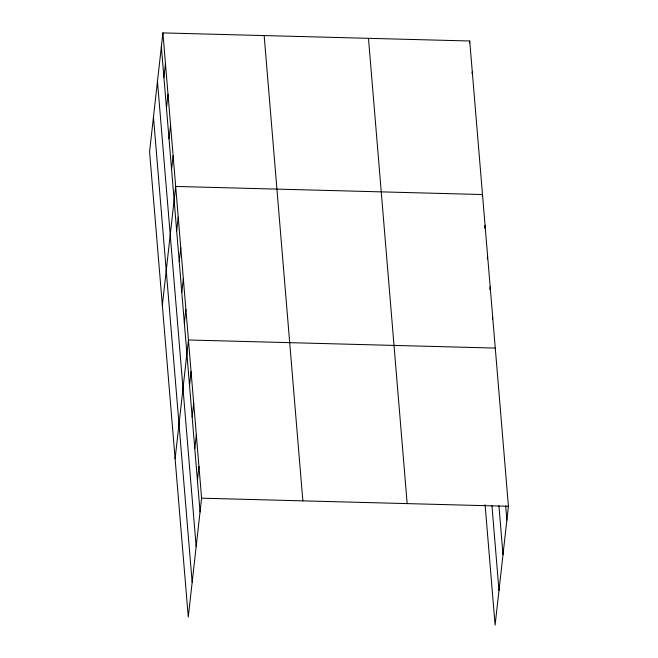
<?xml version="1.0" encoding="UTF-8"?>
<svg xmlns="http://www.w3.org/2000/svg" width="658" height="658" viewBox="0 0 658 658"><rect width="100%" height="100%" fill="white"/><g stroke="black" fill="none" stroke-linecap="round" stroke-linejoin="round"><path stroke-width="0.99" d="M162.904 32.9L149.572 151.718L188.27 617.007L201.595 498.188L162.904 32.9L469.73 40.993L508.428 506.282L495.096 625.1L485.086 504.661M163.908 77.397L165.454 63.612M166.466 108.101L168.012 94.316M169.016 138.813L170.562 125.028M171.573 169.525L173.12 155.74M162.345 305.263L175.67 186.444L482.503 194.538L482.281 196.503M176.681 230.942L178.228 217.156M179.231 261.645L180.777 247.86M181.789 292.358L183.335 278.573M184.339 323.07L185.885 309.285M175.11 458.815L188.443 339.989L495.268 348.082M189.529 385.415L191.075 371.63M192.161 417.057L193.707 403.272M194.793 448.698L196.339 434.913M197.425 480.332L198.963 466.547M469.508 42.959L469.73 40.993M472.066 73.671L472.288 71.697M484.724 228.194L485.053 225.242M487.274 258.907L487.611 255.954M489.832 289.619L490.161 286.666M492.497 319.344L492.719 317.37M201.595 498.188L508.428 506.282M505.689 505.772L506.882 520.067M498.92 505.739L502.992 554.727M491.945 505.722L498.986 590.44M368.48 38.32L407.17 503.609M264.154 35.573L302.853 500.861M161.358 46.685L200.048 511.973M157.468 81.345L196.166 546.634M153.462 117.058L192.161 582.346"/></g></svg>
